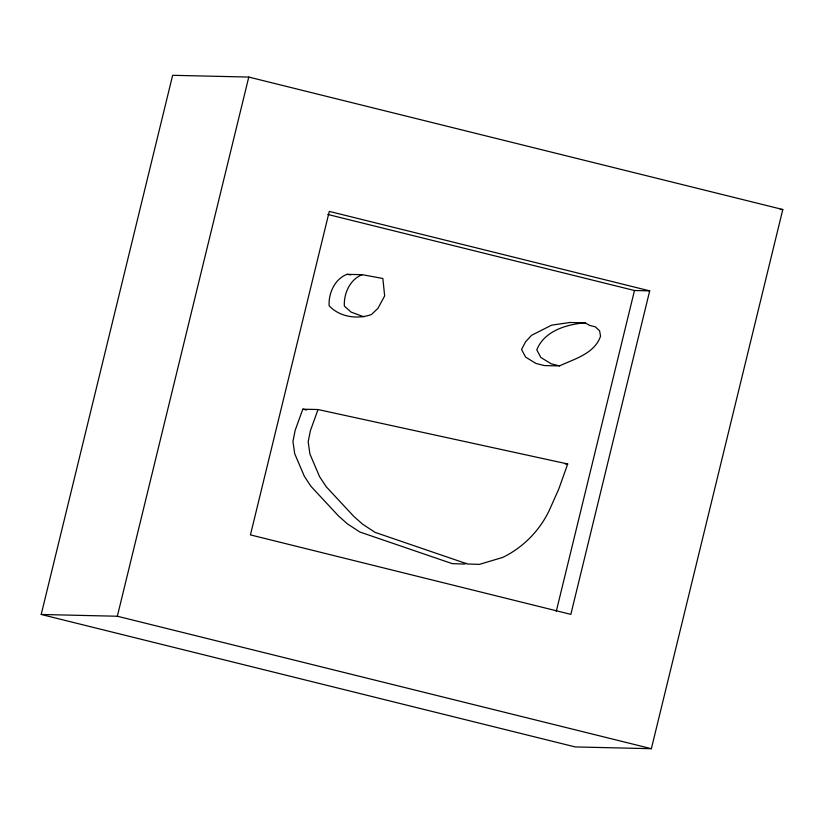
<?xml version="1.0" encoding="UTF-8"?>
<svg xmlns="http://www.w3.org/2000/svg" width="824" height="824" viewBox="0 0 824 824"><rect width="100%" height="100%" fill="white"/><g stroke="black" fill="none" stroke-linecap="round" stroke-linejoin="round"><path stroke-width="1.24" d="M41.2 614.477L172.638 75.303L248.776 77.065L782.8 209.523L651.362 748.697L575.224 746.935L41.2 614.477L117.338 616.239L651.362 748.697M117.338 616.239L248.776 77.065M556.231 611.521L634.48 290.512L649.703 290.862L570.847 614.364L250.434 534.9L329.291 211.397L649.703 290.862M567.705 463.964L558.899 488.725L549.299 510.334A100.981 100.023 -88.7 0 1 502.753 557.415L479.311 564.389L467.445 563.987L375.064 532.366L362.632 524.208L353.784 516.38L326.252 486.768L319.609 476.715L309.927 454.045L308.176 441.808L310.38 430.725L318.023 409.538L567.705 463.964L565.161 463.902M318.023 409.538L302.799 409.178L295.147 430.375L292.953 441.458L294.693 453.694L304.375 476.354L311.029 486.418L338.561 516.03L347.398 523.858L359.841 532.016L452.222 563.637L464.087 564.038L466.497 563.369M347.038 274.341C334.75 278.893 328.416 293.323 329.126 305.756C339.56 317.055 357.358 319.63 371.449 314.511L377.938 308.361L384.654 295.888L382.851 278.471L362.261 274.691L347.038 274.341L350.684 274.876M362.261 274.691C349.984 279.243 343.649 293.674 344.35 306.106L351.127 312.111L363.858 316.818M559.465 365.928C574.647 358.831 594.557 353.651 600.562 336.171L599.584 330.826L595.33 326.84L589.726 325.439L585.164 322.843L569.94 322.493L551.616 325.15L531.552 335.317L525.599 341.795L521.561 349.5L525.609 357.111L535.888 363.415L544.231 365.568L559.465 365.928L551.112 363.765L540.832 357.462L536.784 349.85C544.231 330.949 566.634 324.285 585.164 322.843M780.266 209.461L782.8 209.523M302.799 409.178L306.559 410.002M327.777 214.446L634.48 290.512"/></g></svg>
